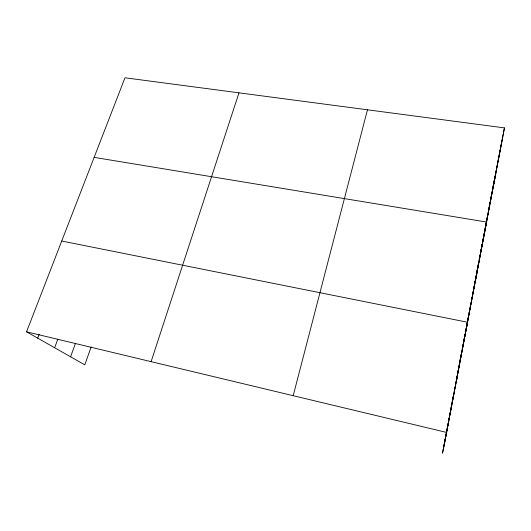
<?xml version="1.0" encoding="UTF-8"?>
<svg xmlns="http://www.w3.org/2000/svg" width="531" height="531" viewBox="0 0 531 531"><rect width="100%" height="100%" fill="white"/><g stroke="black" fill="none" stroke-linecap="round" stroke-linejoin="round"><path stroke-width="0.8" d="M446.491 432.254L442.515 453.215L504.45 127.885L124.971 77.785L26.55 331.822L84.781 364.843L91.113 347.048M446.797 430.641L447.102 429.028M447.407 427.415L448.171 423.386M448.934 419.351L449.239 417.744M450.003 413.709L450.315 412.096M450.62 410.483L451.383 406.454M452.14 402.445L452.445 400.839M452.751 399.239L453.507 395.23M454.27 391.221L454.569 389.621M455.332 385.612L455.638 384.013M456.394 380.004L457.151 376.001M457.457 374.395L458.22 370.392M458.518 368.786L459.282 364.784M459.58 363.177L461.426 353.473M462.196 349.405L462.501 347.778M462.813 346.159L463.583 342.09M463.888 340.464L464.658 336.402M465.428 332.34L466.198 328.277M466.51 326.651L467.28 322.582M467.585 320.956L468.355 316.894M469.125 312.839L469.431 311.212M469.743 309.586L470.97 303.095M471.74 299.039L472.046 297.413M472.358 295.794L473.128 291.731M473.433 290.112L474.203 286.05M474.973 281.994L476.36 274.686M477.123 270.657L477.88 266.635M478.185 265.029L478.949 261.006M479.254 259.393L480.017 255.371M480.323 253.765L482.155 244.114M482.911 240.092L483.217 238.485M483.522 236.872L484.285 232.85M485.049 228.828L485.354 227.222M485.659 225.609L486.423 221.586M486.728 219.973L487.491 215.951M488.255 211.929L490.08 202.271M490.385 200.658L492.064 191.81M443.531 448.25L448.164 423.798M448.476 422.172L454.025 392.88M454.33 391.267L455.1 387.225M455.406 385.612L459.839 362.195M460.145 360.582L461.983 350.891L461.24 354.675M463.045 345.276L462.289 349.285L467.632 322.264L61.729 241.021M463.351 343.676L465.176 334.052M465.481 332.446L467.3 322.828M467.605 321.222L469.431 311.604M469.736 309.998L470.645 305.192M470.798 304.376L475.265 280.819M475.57 279.193L476.34 275.131M476.646 273.505L478.955 261.318L477.123 270.737M479.261 259.712L484.292 233.195M484.591 231.582L486.423 221.938M486.728 220.332L487.033 218.726M487.186 217.922L488.553 210.707M488.852 209.108L489.615 205.099M489.914 203.492L491.739 193.875M492.045 192.275L493.863 182.657M494.169 181.051L495.084 176.239M444.686 442.608L502.074 140.151M492.516 189.474L504.45 127.885M493.564 185.087L495.735 173.889M479.267 259.745L486.615 222.051L94.14 157.362M475.637 279.718L477.342 270.996M460.191 359.972L460.941 356.188M456.441 381.072L457.45 376.028M293.205 395.695L367.465 109.798M151.103 361.657L238.977 92.832M70.577 356.792L75.349 343.65M54.633 347.745L57.806 339.216M37.708 338.147L39.168 334.318M26.55 331.822L446.757 432.473M476.818 272.264L476.513 273.877L476.818 272.303"/></g></svg>
